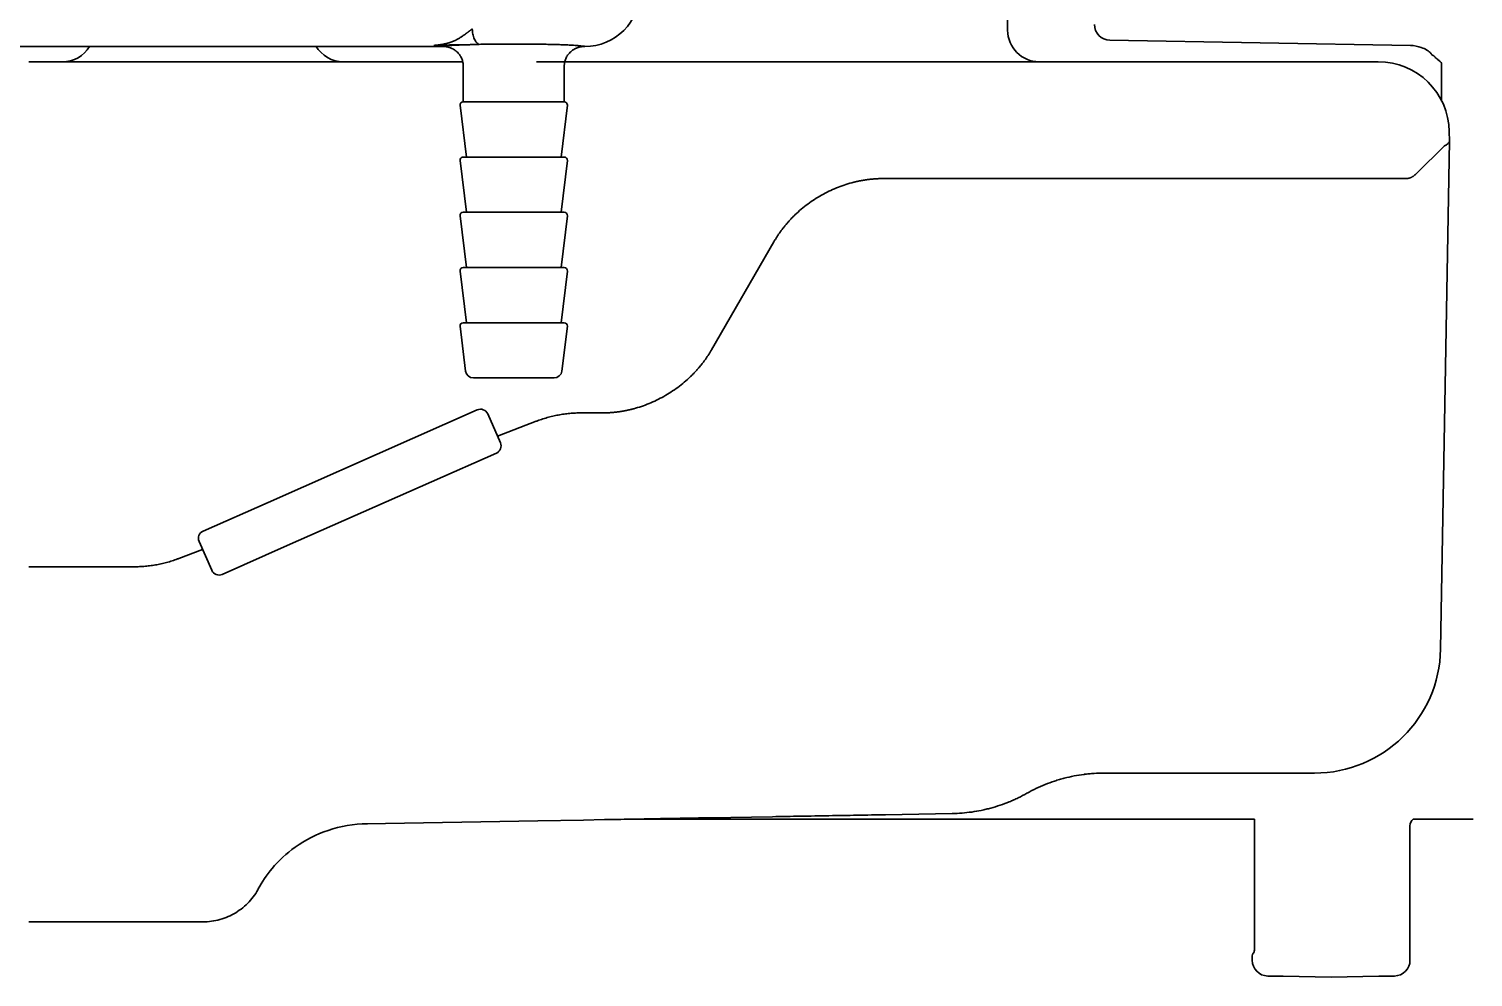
# Model space of a CAD drawing. Extents: x 5819 to 10669, y -850 to 3886.
# Drawn here: x 6519.1 to 6610.7, y 1270.9 to 1330.9 of the extents above; entities that cross this region are included whole.
import ezdxf

# ---------------------------------------------------------------- set-up
doc = ezdxf.new("R2010")
doc.units = 0
doc.header["$LTSCALE"] = 5
doc.layers.add('1', color=7, linetype='CONTINUOUS', true_color=0xffffff)

msp = doc.modelspace()

# ---------------------------------------------------------------- linework, layer by layer
at = {"layer": '1', "color": 7, "linetype": 'Continuous', "lineweight": 35}
for p, q in [((6581.173, 1331.861), (6581.173, 1330.861)), ((6606.708, 1329.895), (6587.655, 1330.228)), ((6513.872, 1329.826), (6545.423, 1329.826)), ((6554.358, 1329.843), (6554.288, 1329.844)), ((6554.323, 1329.826), (6554.375, 1329.826)), ((6519.144, 1328.861), (6525.791, 1328.861)), ((6525.791, 1328.861), (6528.672, 1328.861)), ((6528.672, 1328.861), (6546.64, 1328.861)), ((6546.673, 1328.575), (6546.673, 1326.326)), ((6551.319, 1328.861), (6554.17, 1328.861)), ((6553.073, 1326.326), (6553.073, 1328.575)), ((6554.17, 1328.861), (6573.292, 1328.861)), ((6573.292, 1328.861), (6593.461, 1328.861)), ((6593.461, 1328.861), (6598.773, 1328.861)), ((6598.773, 1328.861), (6602.023, 1328.861)), ((6602.023, 1328.861), (6602.724, 1328.861)), ((6602.724, 1328.861), (6602.726, 1328.861)), ((6602.726, 1328.861), (6604.47, 1328.861)), ((6604.47, 1328.861), (6604.663, 1328.861)), ((6608.673, 1326.404), (6608.673, 1328.774)), ((6553.073, 1326.326), (6546.673, 1326.326)), ((6546.474, 1326.102), (6546.873, 1322.826)), ((6552.873, 1322.826), (6553.271, 1326.102)), ((6609.163, 1324.44), (6609.173, 1323.861)), ((6608.832, 1323.52), (6607.114, 1321.802)), ((6609.173, 1323.861), (6608.611, 1291.648)), ((6546.474, 1322.602), (6546.873, 1319.326)), ((6546.673, 1322.826), (6553.073, 1322.826)), ((6552.873, 1319.326), (6553.271, 1322.602)), ((6593.501, 1321.461), (6573.292, 1321.461)), ((6603.159, 1321.461), (6593.501, 1321.461)), ((6606.42, 1321.461), (6603.159, 1321.461)), ((6546.474, 1319.102), (6546.873, 1315.826)), ((6546.673, 1319.326), (6553.073, 1319.326)), ((6552.873, 1315.826), (6553.271, 1319.102)), ((6566.363, 1317.461), (6562.409, 1310.611)), ((6546.474, 1315.602), (6546.873, 1312.326)), ((6546.673, 1315.826), (6553.073, 1315.826)), ((6552.873, 1312.326), (6553.271, 1315.602)), ((6546.474, 1312.102), (6546.819, 1309.266)), ((6546.673, 1312.326), (6553.073, 1312.326)), ((6552.926, 1309.266), (6553.271, 1312.102)), ((6547.316, 1308.826), (6549.873, 1308.826)), ((6549.873, 1308.826), (6552.43, 1308.826)), ((6547.562, 1306.807), (6543.446, 1304.988)), ((6548.221, 1306.551), (6549.029, 1304.722)), ((6554.156, 1306.611), (6555.48, 1306.611)), ((6548.844, 1305.141), (6551.289, 1306.08)), ((6534.299, 1300.945), (6543.446, 1304.988)), ((6548.774, 1304.063), (6544.658, 1302.244)), ((6544.658, 1302.244), (6535.512, 1298.201)), ((6530.183, 1299.126), (6534.299, 1300.945)), ((6528.657, 1297.392), (6530.15, 1297.965)), ((6530.736, 1296.637), (6529.928, 1298.467)), ((6531.396, 1296.382), (6535.512, 1298.201)), ((6519.144, 1296.861), (6525.791, 1296.861)), ((6586.028, 1283.711), (6586.086, 1283.718)), ((6593.101, 1283.787), (6587.294, 1283.787)), ((6595.033, 1283.787), (6593.101, 1283.787)), ((6595.033, 1283.787), (6598.187, 1283.787)), ((6598.188, 1283.787), (6598.187, 1283.787)), ((6598.188, 1283.787), (6598.87, 1283.787)), ((6600.546, 1283.787), (6598.87, 1283.787)), ((6600.612, 1283.787), (6600.546, 1283.787)), ((6551.402, 1280.765), (6540.547, 1280.576)), ((6554.295, 1280.816), (6551.402, 1280.765)), ((6555.62, 1280.839), (6554.295, 1280.816)), ((6556.875, 1280.861), (6586.669, 1280.861)), ((6566.261, 1281.026), (6562.307, 1280.956)), ((6577.664, 1281.225), (6573.431, 1281.151)), ((6586.673, 1280.861), (6586.673, 1280.86)), ((6589.152, 1280.861), (6596.824, 1280.861)), ((6596.824, 1280.861), (6596.824, 1272.705)), ((6606.878, 1280.861), (6610.673, 1280.861)), ((6606.673, 1280.457), (6606.673, 1271.931)), ((6525.777, 1274.361), (6519.144, 1274.361)), ((6525.777, 1274.361), (6528.631, 1274.361)), ((6529.18, 1274.361), (6528.631, 1274.361)), ((6530.173, 1274.361), (6529.18, 1274.361)), ((6530.173, 1274.361), (6530.174, 1274.361)), ((6596.673, 1271.931), (6596.673, 1272.2)), ((6598.638, 1270.914), (6597.655, 1270.931)), ((6601.673, 1270.861), (6598.638, 1270.914)), ((6604.708, 1270.914), (6601.673, 1270.861)), ((6605.69, 1270.931), (6604.708, 1270.914))]:
    msp.add_line(p, q, dxfattribs=at)
for centre, radius, start, end in [((6583.173, 1330.861), 2, 180, 270), ((6587.673, 1331.228), 1, 180, 269), ((6521.275, 1330.861), 2, 270, 328.83848), ((6539.071, 1330.861), 2, 210.00129, 270), ((6604.663, 1324.361), 4.5, 1, 90), ((6546.673, 1326.126), 0.2, 90, 186.93646), ((6553.073, 1326.126), 0.2, 353.06354, 90), ((6546.673, 1322.626), 0.2, 90, 186.93646), ((6553.073, 1322.626), 0.2, 353.06354, 90), ((6546.673, 1319.126), 0.2, 90, 186.93646), ((6553.073, 1319.126), 0.2, 353.06354, 90), ((6546.673, 1315.626), 0.2, 90, 186.93646), ((6553.073, 1315.626), 0.2, 353.06354, 90), ((6546.673, 1312.126), 0.2, 90, 186.93646), ((6553.073, 1312.126), 0.2, 353.06354, 90), ((6547.316, 1309.326), 0.5, 186.93646, 270), ((6552.43, 1309.326), 0.5, 270, 353.06354), ((6547.764, 1306.349), 0.5, 23.84372, 113.84372), ((6548.572, 1304.52), 0.5, 293.84372, 23.84372), ((6530.385, 1298.669), 0.5, 113.84372, 203.84372), ((6531.194, 1296.839), 0.5, 203.84372, 293.84372), ((6600.612, 1291.787), 8, 270, 359), ((6607.173, 1280.457), 0.5, 126.08482, 180), ((6596.926, 1272.2), 0.253, 138.18199, 180), ((6597.673, 1271.931), 1, 180, 269), ((6605.673, 1271.931), 1, 271, 0)]:
    msp.add_arc(centre, radius, start, end, dxfattribs=at)
for centre, major_axis, ratio, start_param, end_param in [((6554.371, 1333.328), (-2.478, 2.478), 0.998783, 2.356803, 3.926382), ((6549.873, 1329.825), (-4.45, 0), 0.034921, -0.77618, -0.009802)]:
    msp.add_ellipse(centre, major_axis=major_axis, ratio=ratio, start_param=start_param, end_param=end_param, dxfattribs=at)
for points, degree, knots in [([(6544.8, 1329.9), (6544.811, 1329.9), (6544.831, 1329.902), (6544.863, 1329.904), (6544.894, 1329.906), (6544.926, 1329.909), (6544.957, 1329.912), (6544.989, 1329.915), (6545.02, 1329.918), (6545.052, 1329.921), (6545.083, 1329.925), (6545.115, 1329.929), (6545.146, 1329.933), (6545.177, 1329.937), (6545.208, 1329.941), (6545.238, 1329.946), (6545.268, 1329.95), (6545.298, 1329.955), (6545.328, 1329.96), (6545.357, 1329.966), (6545.386, 1329.971), (6545.415, 1329.976), (6545.443, 1329.982), (6545.471, 1329.988), (6545.498, 1329.994), (6545.525, 1330), (6545.551, 1330.006), (6545.577, 1330.012), (6545.603, 1330.018), (6545.628, 1330.025), (6545.653, 1330.031), (6545.677, 1330.038), (6545.701, 1330.044), (6545.724, 1330.051), (6545.746, 1330.058), (6545.769, 1330.064), (6545.79, 1330.071), (6545.811, 1330.078), (6545.832, 1330.085), (6545.851, 1330.091), (6545.871, 1330.098), (6545.889, 1330.104), (6545.907, 1330.111), (6545.925, 1330.117), (6545.942, 1330.123), (6545.958, 1330.129), (6545.973, 1330.135), (6546.022, 1330.155), (6546.101, 1330.188), (6546.208, 1330.238), (6546.308, 1330.29), (6546.399, 1330.341), (6546.481, 1330.39), (6546.554, 1330.437), (6546.618, 1330.481), (6546.674, 1330.52), (6546.715, 1330.549), (6546.745, 1330.571), (6546.765, 1330.585), (6546.786, 1330.6), (6546.806, 1330.615), (6546.826, 1330.629), (6546.845, 1330.644), (6546.865, 1330.659), (6546.884, 1330.673), (6546.904, 1330.688), (6546.923, 1330.702), (6546.941, 1330.716), (6546.96, 1330.73), (6546.978, 1330.744), (6546.997, 1330.758), (6547.015, 1330.772), (6547.033, 1330.785), (6547.05, 1330.799), (6547.068, 1330.812), (6547.085, 1330.825), (6547.102, 1330.838), (6547.118, 1330.851), (6547.135, 1330.863), (6547.151, 1330.876), (6547.168, 1330.888), (6547.184, 1330.9), (6547.199, 1330.912), (6547.215, 1330.923), (6547.23, 1330.934), (6547.24, 1330.942), (6547.245, 1330.946)], 3, [0, 0, 0, 0, 0.018001, 0.035695, 0.053086, 0.070176, 0.086971, 0.103474, 0.119689, 0.135593, 0.151155, 0.166381, 0.181278, 0.195851, 0.210106, 0.224048, 0.237683, 0.251016, 0.264051, 0.276795, 0.289251, 0.301424, 0.313318, 0.324938, 0.336288, 0.347371, 0.358191, 0.368751, 0.379055, 0.389106, 0.398907, 0.408461, 0.41777, 0.426836, 0.435663, 0.444251, 0.452602, 0.460703, 0.468547, 0.476138, 0.483478, 0.490571, 0.49742, 0.504025, 0.51039, 0.516517, 0.522407, 0.528062, 0.571251, 0.611084, 0.647814, 0.681483, 0.711857, 0.739053, 0.763146, 0.784155, 0.80206, 0.809805, 0.817483, 0.825097, 0.832648, 0.840137, 0.847566, 0.854935, 0.862246, 0.869499, 0.876693, 0.883816, 0.890864, 0.89784, 0.904745, 0.911578, 0.918342, 0.925037, 0.931662, 0.93822, 0.944709, 0.951131, 0.957485, 0.963772, 0.969992, 0.976145, 0.982223, 0.988224, 0.99415, 1, 1, 1, 1]), ([(6547.245, 1330.946), (6547.246, 1330.893), (6547.249, 1330.838), (6547.26, 1330.729), (6547.268, 1330.674), (6547.29, 1330.565), (6547.303, 1330.511), (6547.335, 1330.408), (6547.353, 1330.359), (6547.394, 1330.267), (6547.417, 1330.224), (6547.465, 1330.147), (6547.491, 1330.113), (6547.544, 1330.055), (6547.571, 1330.031), (6547.626, 1329.991), (6547.654, 1329.976), (6547.681, 1329.966)], 3, [0, 0, 0, 0, 0.125, 0.125, 0.25, 0.25, 0.375, 0.375, 0.5, 0.5, 0.625, 0.625, 0.75, 0.75, 0.875, 0.875, 1, 1, 1, 1]), ([(6546.697, 1329.933), (6546.496, 1329.932), (6546.424, 1329.932), (6546.283, 1329.931), (6545.914, 1329.927), (6545.691, 1329.923), (6545.188, 1329.915), (6544.8, 1329.9)], 2, [0, 0, 0, 0.124996, 0.124996, 0.249996, 0.499998, 0.499998, 1, 1, 1]), ([(6546.697, 1329.933), (6546.738, 1329.934), (6546.779, 1329.935), (6546.862, 1329.938), (6546.903, 1329.939), (6546.986, 1329.942), (6547.027, 1329.944), (6547.11, 1329.947), (6547.152, 1329.949), (6547.276, 1329.954), (6547.359, 1329.957), (6547.481, 1329.961), (6547.521, 1329.962), (6547.582, 1329.964), (6547.612, 1329.964), (6547.646, 1329.965), (6547.664, 1329.966), (6547.672, 1329.966), (6547.677, 1329.966), (6547.679, 1329.966), (6547.68, 1329.966), (6547.68, 1329.966), (6547.681, 1329.966), (6547.681, 1329.966), (6547.681, 1329.966), (6547.681, 1329.966)], 3, [0, 0, 0, 0, 0.125002, 0.125002, 0.250003, 0.250003, 0.375005, 0.375005, 0.500007, 0.500007, 0.75001, 0.75001, 0.875012, 0.875012, 0.937513, 0.968763, 0.984389, 0.992201, 0.996108, 0.998061, 0.999037, 0.999526, 0.99977, 0.99977, 1, 1, 1, 1]), ([(6547.681, 1329.966), (6547.815, 1329.969), (6547.953, 1329.971), (6548.236, 1329.976), (6548.38, 1329.978), (6548.675, 1329.981), (6548.826, 1329.982), (6549.018, 1329.984), (6549.057, 1329.984), (6549.134, 1329.984), (6549.25, 1329.985), (6549.366, 1329.986), (6549.599, 1329.986), (6549.754, 1329.987), (6550.066, 1329.987), (6550.222, 1329.986), (6550.417, 1329.985), (6550.456, 1329.985), (6550.534, 1329.985), (6550.651, 1329.984), (6550.766, 1329.983), (6550.995, 1329.982), (6551.146, 1329.98), (6551.443, 1329.977), (6551.587, 1329.974), (6551.866, 1329.97), (6552.002, 1329.967), (6552.264, 1329.962), (6552.391, 1329.959), (6552.545, 1329.954), (6552.575, 1329.954), (6552.634, 1329.952), (6552.723, 1329.949), (6552.807, 1329.947), (6552.971, 1329.941), (6553.074, 1329.937), (6553.267, 1329.929), (6553.357, 1329.925), (6553.461, 1329.919), (6553.481, 1329.918), (6553.521, 1329.916), (6553.579, 1329.912), (6553.632, 1329.909), (6553.733, 1329.902), (6553.793, 1329.897), (6553.844, 1329.892)], 3, [0, 0, 0, 0, 0.0625, 0.0625, 0.125, 0.125, 0.1875, 0.1875, 0.203125, 0.203125, 0.21875, 0.25, 0.25, 0.3125, 0.3125, 0.375, 0.375, 0.390625, 0.390625, 0.40625, 0.4375, 0.4375, 0.5, 0.5, 0.5625, 0.5625, 0.625, 0.625, 0.6875, 0.6875, 0.703125, 0.703125, 0.71875, 0.75, 0.75, 0.8125, 0.8125, 0.875, 0.875, 0.890625, 0.890625, 0.90625, 0.9375, 0.9375, 1, 1, 1, 1]), ([(6546.673, 1328.575), (6546.673, 1328.586), (6546.673, 1328.596), (6546.672, 1328.616), (6546.671, 1328.647), (6546.669, 1328.678), (6546.663, 1328.739), (6546.657, 1328.78), (6546.645, 1328.84), (6546.64, 1328.861), (6546.63, 1328.9), (6546.625, 1328.92), (6546.607, 1328.979), (6546.579, 1329.056), (6546.536, 1329.148), (6546.505, 1329.201), (6546.484, 1329.237), (6546.473, 1329.254), (6546.416, 1329.339), (6546.364, 1329.402), (6546.278, 1329.489), (6546.248, 1329.516), (6546.2, 1329.555), (6546.184, 1329.568), (6546.151, 1329.593), (6546.134, 1329.604), (6546.049, 1329.661), (6545.977, 1329.699), (6545.883, 1329.739), (6545.863, 1329.746), (6545.825, 1329.76), (6545.805, 1329.766), (6545.746, 1329.784), (6545.707, 1329.794), (6545.587, 1329.818), (6545.506, 1329.826), (6545.423, 1329.826)], 3, [0, 0, 0, 0, 0.015625, 0.015625, 0.03125, 0.0625, 0.0625, 0.125, 0.125, 0.15625, 0.15625, 0.1875, 0.1875, 0.25, 0.3125, 0.34375, 0.34375, 0.375, 0.375, 0.5, 0.5, 0.5625, 0.5625, 0.59375, 0.59375, 0.625, 0.625, 0.75, 0.75, 0.78125, 0.78125, 0.8125, 0.8125, 0.875, 0.875, 1, 1, 1, 1]), ([(6554.323, 1329.826), (6554.24, 1329.826), (6554.159, 1329.818), (6554.039, 1329.794), (6554, 1329.784), (6553.941, 1329.766), (6553.921, 1329.76), (6553.882, 1329.746), (6553.863, 1329.739), (6553.769, 1329.699), (6553.697, 1329.661), (6553.612, 1329.604), (6553.595, 1329.593), (6553.562, 1329.568), (6553.546, 1329.555), (6553.498, 1329.516), (6553.468, 1329.489), (6553.381, 1329.402), (6553.33, 1329.339), (6553.273, 1329.254), (6553.262, 1329.237), (6553.24, 1329.201), (6553.21, 1329.148), (6553.167, 1329.056), (6553.139, 1328.979), (6553.121, 1328.92), (6553.116, 1328.9), (6553.106, 1328.861), (6553.101, 1328.84), (6553.089, 1328.78), (6553.083, 1328.739), (6553.077, 1328.678), (6553.075, 1328.647), (6553.074, 1328.616), (6553.073, 1328.596), (6553.073, 1328.586), (6553.073, 1328.575)], 3, [0, 0, 0, 0, 0.125, 0.125, 0.1875, 0.1875, 0.21875, 0.21875, 0.25, 0.25, 0.375, 0.375, 0.40625, 0.40625, 0.4375, 0.4375, 0.5, 0.5, 0.625, 0.625, 0.65625, 0.65625, 0.6875, 0.75, 0.8125, 0.8125, 0.84375, 0.84375, 0.875, 0.875, 0.9375, 0.9375, 0.96875, 0.984375, 0.984375, 1, 1, 1, 1]), ([(6553.844, 1329.892), (6553.87, 1329.889), (6553.9, 1329.886), (6553.966, 1329.879), (6554.003, 1329.874), (6554.081, 1329.865), (6554.122, 1329.86), (6554.185, 1329.853), (6554.206, 1329.851), (6554.247, 1329.847), (6554.268, 1329.845), (6554.288, 1329.844)], 3, [0, 0, 0, 0, 0.25, 0.25, 0.5, 0.5, 0.75, 0.75, 0.875, 0.875, 1, 1, 1, 1]), ([(6606.706, 1329.895), (6606.949, 1329.889), (6607.403, 1329.79), (6607.896, 1329.545), (6608.064, 1329.319), (6608.083, 1329.29)], 3, [0, 0, 0, 0, 0.45124, 0.933257, 1, 1, 1, 1]), ([(6608.083, 1329.29), (6608.151, 1329.258), (6608.217, 1329.184), (6608.352, 1329.072), (6608.494, 1328.953), (6608.604, 1328.855), (6608.655, 1328.797), (6608.673, 1328.774)], 3, [0, 0, 0, 0, 0.0279887, 0.1576602, 0.3028528, 0.4928256, 0.6466384, 0.6466384, 0.6466384, 0.6466384]), ([(6608.832, 1323.52), (6608.839, 1323.524), (6608.846, 1323.527), (6608.86, 1323.535), (6608.88, 1323.545), (6608.925, 1323.57), (6608.959, 1323.591), (6609.022, 1323.633), (6609.057, 1323.661), (6609.143, 1323.745), (6609.172, 1323.801), (6609.173, 1323.858)], 3, [0, 0, 0, 0, 0.03125, 0.03125, 0.0625, 0.125, 0.25, 0.25, 0.5, 0.5, 1, 1, 1, 1]), ([(6573.292, 1321.462), (6573.277, 1321.462), (6573.249, 1321.462), (6573.205, 1321.461), (6573.162, 1321.461), (6573.119, 1321.46), (6573.076, 1321.459), (6573.032, 1321.457), (6572.989, 1321.455), (6572.946, 1321.454), (6572.902, 1321.451), (6572.859, 1321.449), (6572.816, 1321.446), (6572.772, 1321.444), (6572.729, 1321.44), (6572.686, 1321.437), (6572.642, 1321.433), (6572.599, 1321.429), (6572.555, 1321.425), (6572.512, 1321.421), (6572.468, 1321.416), (6572.425, 1321.411), (6572.381, 1321.406), (6572.338, 1321.401), (6572.294, 1321.395), (6572.251, 1321.389), (6572.207, 1321.383), (6572.164, 1321.376), (6572.12, 1321.37), (6572.077, 1321.363), (6572.033, 1321.356), (6571.99, 1321.348), (6571.946, 1321.34), (6571.903, 1321.333), (6571.859, 1321.324), (6571.816, 1321.316), (6571.773, 1321.307), (6571.729, 1321.298), (6571.686, 1321.289), (6571.642, 1321.28), (6571.599, 1321.27), (6571.556, 1321.26), (6571.512, 1321.25), (6571.469, 1321.239), (6571.426, 1321.228), (6571.382, 1321.217), (6571.339, 1321.206), (6571.146, 1321.155), (6570.804, 1321.052), (6570.32, 1320.871), (6569.842, 1320.659), (6569.379, 1320.417), (6568.932, 1320.147), (6568.502, 1319.848), (6568.085, 1319.518), (6567.801, 1319.261), (6567.634, 1319.098), (6567.577, 1319.041), (6567.52, 1318.984), (6567.464, 1318.925), (6567.408, 1318.866), (6567.353, 1318.807), (6567.298, 1318.746), (6567.244, 1318.685), (6567.19, 1318.623), (6567.137, 1318.561), (6567.084, 1318.497), (6567.031, 1318.433), (6566.98, 1318.368), (6566.929, 1318.303), (6566.878, 1318.237), (6566.828, 1318.17), (6566.779, 1318.102), (6566.73, 1318.034), (6566.682, 1317.965), (6566.634, 1317.895), (6566.587, 1317.824), (6566.541, 1317.753), (6566.496, 1317.681), (6566.451, 1317.609), (6566.407, 1317.535), (6566.378, 1317.486), (6566.363, 1317.461)], 3, [0, 0, 0, 0, 0.005159, 0.010321, 0.015487, 0.020656, 0.025829, 0.031005, 0.036185, 0.041369, 0.046557, 0.051749, 0.056944, 0.062143, 0.067347, 0.072554, 0.077765, 0.08298, 0.088199, 0.093423, 0.09865, 0.103882, 0.109118, 0.114358, 0.119602, 0.124851, 0.130103, 0.135361, 0.140622, 0.145888, 0.151158, 0.156433, 0.161712, 0.166996, 0.172284, 0.177577, 0.182874, 0.188176, 0.193482, 0.198793, 0.204108, 0.209428, 0.214753, 0.220082, 0.225416, 0.230755, 0.236098, 0.241446, 0.302414, 0.36414, 0.426616, 0.489829, 0.551404, 0.613953, 0.677452, 0.741888, 0.751493, 0.761122, 0.770777, 0.780457, 0.790162, 0.799893, 0.809649, 0.81943, 0.829237, 0.839069, 0.848927, 0.85881, 0.86872, 0.878655, 0.888617, 0.898605, 0.90862, 0.918661, 0.92873, 0.938826, 0.94895, 0.959102, 0.969283, 0.979492, 0.989731, 1, 1, 1, 1]), ([(6555.48, 1306.61), (6555.495, 1306.61), (6555.524, 1306.61), (6555.567, 1306.611), (6555.61, 1306.612), (6555.653, 1306.612), (6555.696, 1306.614), (6555.74, 1306.615), (6555.783, 1306.617), (6555.826, 1306.618), (6555.87, 1306.621), (6555.913, 1306.623), (6555.956, 1306.626), (6556, 1306.629), (6556.043, 1306.632), (6556.087, 1306.635), (6556.13, 1306.639), (6556.173, 1306.643), (6556.217, 1306.647), (6556.26, 1306.651), (6556.304, 1306.656), (6556.347, 1306.661), (6556.391, 1306.666), (6556.434, 1306.671), (6556.478, 1306.677), (6556.521, 1306.683), (6556.565, 1306.689), (6556.608, 1306.696), (6556.652, 1306.702), (6556.695, 1306.709), (6556.739, 1306.716), (6556.782, 1306.724), (6556.826, 1306.732), (6556.869, 1306.74), (6556.913, 1306.748), (6556.956, 1306.756), (6557, 1306.765), (6557.043, 1306.774), (6557.086, 1306.783), (6557.13, 1306.792), (6557.173, 1306.802), (6557.217, 1306.812), (6557.26, 1306.822), (6557.303, 1306.833), (6557.346, 1306.844), (6557.39, 1306.855), (6557.433, 1306.866), (6557.626, 1306.917), (6557.968, 1307.021), (6558.452, 1307.201), (6558.93, 1307.413), (6559.393, 1307.655), (6559.84, 1307.925), (6560.27, 1308.224), (6560.687, 1308.554), (6560.971, 1308.811), (6561.138, 1308.974), (6561.195, 1309.031), (6561.252, 1309.088), (6561.308, 1309.147), (6561.364, 1309.206), (6561.419, 1309.265), (6561.474, 1309.326), (6561.528, 1309.387), (6561.582, 1309.449), (6561.636, 1309.511), (6561.688, 1309.575), (6561.741, 1309.639), (6561.792, 1309.704), (6561.844, 1309.769), (6561.894, 1309.835), (6561.944, 1309.902), (6561.994, 1309.97), (6562.042, 1310.038), (6562.09, 1310.107), (6562.138, 1310.177), (6562.185, 1310.248), (6562.231, 1310.319), (6562.277, 1310.391), (6562.321, 1310.463), (6562.365, 1310.537), (6562.394, 1310.586), (6562.409, 1310.611)], 3, [0, 0, 0, 0, 0.005159, 0.010321, 0.015487, 0.020656, 0.025829, 0.031005, 0.036185, 0.041369, 0.046557, 0.051749, 0.056944, 0.062143, 0.067347, 0.072554, 0.077765, 0.08298, 0.088199, 0.093423, 0.09865, 0.103882, 0.109118, 0.114358, 0.119602, 0.124851, 0.130103, 0.135361, 0.140622, 0.145888, 0.151158, 0.156433, 0.161712, 0.166996, 0.172284, 0.177577, 0.182874, 0.188176, 0.193482, 0.198793, 0.204108, 0.209428, 0.214753, 0.220082, 0.225416, 0.230755, 0.236098, 0.241446, 0.302414, 0.36414, 0.426616, 0.489829, 0.551404, 0.613953, 0.677452, 0.741888, 0.751493, 0.761122, 0.770777, 0.780457, 0.790162, 0.799893, 0.809649, 0.81943, 0.829237, 0.839069, 0.848927, 0.85881, 0.86872, 0.878655, 0.888617, 0.898605, 0.90862, 0.918661, 0.92873, 0.938826, 0.94895, 0.959102, 0.969283, 0.979492, 0.989731, 1, 1, 1, 1]), ([(6587.294, 1283.791), (6587.08, 1283.791), (6586.867, 1283.784), (6586.547, 1283.764), (6586.44, 1283.755), (6586.227, 1283.735), (6586.121, 1283.723), (6585.592, 1283.654), (6585.173, 1283.573), (6584.657, 1283.438), (6584.554, 1283.409), (6584.401, 1283.364), (6584.35, 1283.348), (6584.248, 1283.316), (6583.993, 1283.234), (6583.543, 1283.068), (6583.153, 1282.896), (6582.864, 1282.757), (6582.768, 1282.709), (6582.578, 1282.61), (6582.484, 1282.559), (6582.391, 1282.507)], 3, [0, 0, 0, 0, 0.125, 0.125, 0.1875, 0.1875, 0.25, 0.25, 0.5, 0.5, 0.5625, 0.5625, 0.59375, 0.59375, 0.625, 0.75, 0.875, 0.875, 0.9375, 0.9375, 1, 1, 1, 1]), ([(6582.391, 1282.507), (6582.211, 1282.406), (6582.028, 1282.31), (6581.748, 1282.175), (6581.655, 1282.131), (6581.466, 1282.047), (6581.371, 1282.007), (6580.894, 1281.812), (6580.505, 1281.68), (6580.008, 1281.545), (6579.908, 1281.52), (6579.707, 1281.472), (6579.606, 1281.449), (6579.302, 1281.387), (6579.099, 1281.352), (6578.488, 1281.265), (6578.078, 1281.232), (6577.664, 1281.225)], 3, [0, 0, 0, 0, 0.125, 0.125, 0.1875, 0.1875, 0.25, 0.25, 0.5, 0.5, 0.5625, 0.5625, 0.625, 0.625, 0.75, 0.75, 1, 1, 1, 1]), ([(6533.685, 1276.446), (6533.91, 1276.896), (6534.524, 1277.809), (6536.025, 1279.228), (6538.129, 1280.298), (6539.725, 1280.566), (6540.603, 1280.584)], 3, [0, 0, 0, 0, 0.20945, 0.446991, 0.713699, 1, 1, 1, 1]), ([(6562.307, 1280.956), (6562.167, 1280.954), (6562.028, 1280.951), (6561.749, 1280.946), (6561.61, 1280.944), (6561.192, 1280.937), (6560.914, 1280.932), (6560.078, 1280.917), (6559.521, 1280.907), (6558.406, 1280.888), (6557.849, 1280.878), (6556.735, 1280.859), (6556.177, 1280.849), (6555.62, 1280.839)], 3, [0, 0, 0, 0, 0.0625, 0.0625, 0.125, 0.125, 0.25, 0.25, 0.5, 0.5, 0.75, 0.75, 1, 1, 1, 1]), ([(6562.307, 1280.956), (6562.167, 1280.954), (6562.028, 1280.951), (6561.749, 1280.946), (6561.61, 1280.944), (6561.192, 1280.937), (6560.914, 1280.932), (6560.078, 1280.917), (6559.521, 1280.907), (6558.406, 1280.888), (6557.849, 1280.878), (6556.735, 1280.859), (6556.177, 1280.849), (6555.62, 1280.839)], 3, [0, 0, 0, 0, 0.0625, 0.0625, 0.125, 0.125, 0.25, 0.25, 0.5, 0.5, 0.75, 0.75, 1, 1, 1, 1]), ([(6573.431, 1281.151), (6572.834, 1281.141), (6572.236, 1281.13), (6571.041, 1281.109), (6570.444, 1281.099), (6569.249, 1281.078), (6568.651, 1281.068), (6567.755, 1281.052), (6567.456, 1281.047), (6566.859, 1281.036), (6566.56, 1281.031), (6566.261, 1281.026)], 3, [0, 0, 0, 0, 0.25, 0.25, 0.5, 0.5, 0.75, 0.75, 0.875, 0.875, 1, 1, 1, 1]), ([(6586.673, 1280.861), (6586.673, 1280.861), (6586.673, 1280.861), (6586.673, 1280.861), (6586.674, 1280.861), (6586.675, 1280.861), (6586.676, 1280.861), (6586.677, 1280.861), (6586.679, 1280.861), (6586.68, 1280.861), (6586.682, 1280.861), (6586.684, 1280.861), (6586.687, 1280.861), (6586.69, 1280.861), (6586.692, 1280.861), (6586.696, 1280.861), (6586.699, 1280.861), (6586.702, 1280.861), (6586.706, 1280.861), (6586.71, 1280.861), (6586.715, 1280.861), (6586.719, 1280.861), (6586.724, 1280.861), (6586.729, 1280.861), (6586.734, 1280.861), (6586.739, 1280.861), (6586.745, 1280.861), (6586.751, 1280.861), (6586.757, 1280.861), (6586.763, 1280.861), (6586.77, 1280.861), (6586.777, 1280.861), (6586.784, 1280.861), (6586.791, 1280.861), (6586.799, 1280.861), (6586.806, 1280.861), (6586.814, 1280.861), (6586.822, 1280.861), (6586.831, 1280.861), (6586.84, 1280.861), (6586.848, 1280.861), (6586.858, 1280.861), (6586.867, 1280.861), (6586.876, 1280.861), (6586.886, 1280.861), (6586.896, 1280.861), (6586.907, 1280.861), (6586.917, 1280.861), (6586.928, 1280.861), (6586.939, 1280.861), (6586.95, 1280.861), (6586.961, 1280.861), (6586.973, 1280.861), (6586.985, 1280.861), (6586.997, 1280.861), (6587.009, 1280.861), (6587.022, 1280.861), (6587.035, 1280.861), (6587.048, 1280.861), (6587.061, 1280.861), (6587.075, 1280.861), (6587.088, 1280.861), (6587.102, 1280.86), (6587.116, 1280.86), (6587.131, 1280.86), (6587.145, 1280.86), (6587.16, 1280.86), (6587.175, 1280.86), (6587.191, 1280.86), (6587.206, 1280.86), (6587.222, 1280.86), (6587.238, 1280.86), (6587.254, 1280.86), (6587.271, 1280.86), (6587.288, 1280.86), (6587.305, 1280.86), (6587.341, 1280.86), (6587.4, 1280.86), (6587.484, 1280.86), (6587.574, 1280.86), (6587.671, 1280.86), (6587.773, 1280.86), (6587.882, 1280.86), (6587.998, 1280.86), (6588.108, 1280.861), (6588.211, 1280.861), (6588.307, 1280.861), (6588.405, 1280.861), (6588.506, 1280.861), (6588.578, 1280.861), (6588.621, 1280.861), (6588.633, 1280.861), (6588.648, 1280.861), (6588.666, 1280.861), (6588.687, 1280.861), (6588.71, 1280.861), (6588.737, 1280.861), (6588.766, 1280.861), (6588.798, 1280.861), (6588.832, 1280.861), (6588.87, 1280.861), (6588.91, 1280.861), (6588.953, 1280.861), (6588.999, 1280.861), (6589.047, 1280.861), (6589.099, 1280.861), (6589.134, 1280.861), (6589.152, 1280.861)], 3, [0, 0, 0, 0, 0.004806, 0.011048, 0.017292, 0.023539, 0.029788, 0.03604, 0.042294, 0.048552, 0.054813, 0.061077, 0.067344, 0.073615, 0.079889, 0.086167, 0.092448, 0.098733, 0.105023, 0.111316, 0.117613, 0.123914, 0.13022, 0.13653, 0.142844, 0.149163, 0.155487, 0.161815, 0.168148, 0.174485, 0.180828, 0.187176, 0.193528, 0.199886, 0.206249, 0.212617, 0.218991, 0.22537, 0.231755, 0.238145, 0.244541, 0.250943, 0.257351, 0.263764, 0.270183, 0.276609, 0.283041, 0.289479, 0.295923, 0.302373, 0.30883, 0.315294, 0.321764, 0.328241, 0.334725, 0.341216, 0.347713, 0.354218, 0.36073, 0.367249, 0.373776, 0.38031, 0.386852, 0.393402, 0.399959, 0.406524, 0.413098, 0.419679, 0.426269, 0.432868, 0.439475, 0.44609, 0.452715, 0.459348, 0.465991, 0.472643, 0.479305, 0.508515, 0.538502, 0.569253, 0.60076, 0.633012, 0.666001, 0.69972, 0.734169, 0.75985, 0.785792, 0.812005, 0.838501, 0.865298, 0.867758, 0.870923, 0.87479, 0.879356, 0.884616, 0.890567, 0.897203, 0.904519, 0.912509, 0.921168, 0.93049, 0.940467, 0.951095, 0.962367, 0.974278, 0.986824, 1, 1, 1, 1]), ([(6533.726, 1276.522), (6533.642, 1276.36), (6533.547, 1276.204), (6533.337, 1275.906), (6533.222, 1275.764), (6532.973, 1275.498), (6532.84, 1275.373), (6532.557, 1275.143), (6532.408, 1275.038), (6532.096, 1274.849), (6531.934, 1274.765), (6531.6, 1274.62), (6531.428, 1274.558), (6531.077, 1274.46), (6530.898, 1274.423), (6530.537, 1274.373), (6530.355, 1274.361), (6530.173, 1274.361)], 3, [0, 0, 0, 0, 0.125, 0.125, 0.25, 0.25, 0.375, 0.375, 0.5, 0.5, 0.625, 0.625, 0.75, 0.75, 0.875, 0.875, 1, 1, 1, 1]), ([(6596.823, 1272.705), (6596.823, 1272.693), (6596.825, 1272.644), (6596.813, 1272.555), (6596.79, 1272.453), (6596.765, 1272.387), (6596.754, 1272.365), (6596.752, 1272.362), (6596.752, 1272.362)], 3, [0, 0, 0, 0, 0.068325, 0.282584, 0.519574, 0.800413, 0.948562, 1, 1, 1, 1])]:
    msp.add_open_spline(points, degree=degree, knots=knots, dxfattribs=at)
for points in [[(6607.112, 1321.802), (6606.774, 1321.461), (6606.419, 1321.461)], [(6551.289, 1306.08), (6552.673, 1306.611), (6554.156, 1306.611)], [(6525.791, 1296.861), (6527.273, 1296.861), (6528.657, 1297.392)]]:
    msp.add_open_spline(points, degree=2, dxfattribs=at)

doc.saveas('drawing.dxf')
